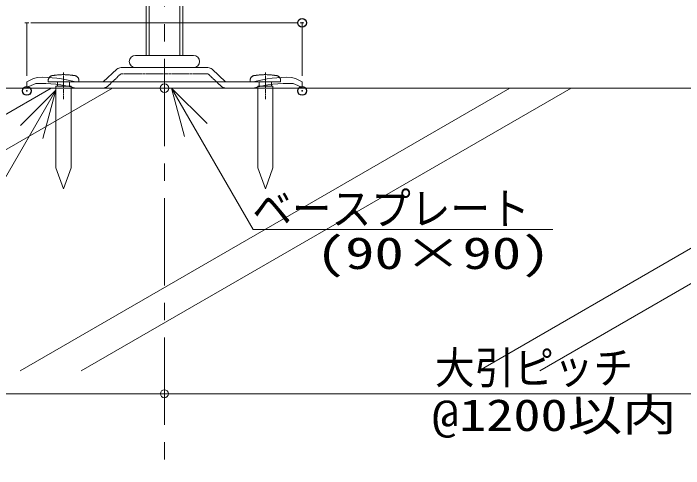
# Model space of a CAD drawing. Units: millimetres, scale not verified. Extents: x -12715 to 12220, y -3398 to 4210.
# Drawn here: x 872 to 1091.2, y 2546 to 2694.9 of the extents above; entities that cross this region are included whole.
import ezdxf
from ezdxf.enums import TextEntityAlignment as Align

# ---------------------------------------------------------------- set-up
doc = ezdxf.new("R2010")
doc.units = ezdxf.units.MM
doc.header["$LTSCALE"] = 5.7
doc.header["$PDMODE"] = 32
doc.header["$PDSIZE"] = 2.85
for name, pattern in [('CHAIN1', [8, 5, -1, 1, -1]), ('DASHED1', [1.8, 1.2, -0.6]), ('LONG_DASHED1', [7, 6, -1])]:
    doc.linetypes.add(name, pattern=pattern)
for name, color, linetype, lineweight in [('0-2_文字', 4, 'Continuous', 9), ('0-3_寸法', 7, 'Continuous', 9), ('0-4_一般', 4, 'Continuous', 9), ('0-6_ビス', 2, 'Continuous', 9), ('0-7_0', 7, 'Continuous', 9), ('0-B_束', 4, 'Continuous', 9)]:
    doc.layers.add(name, color=color, linetype=linetype, lineweight=lineweight)
doc.layers.add('0-8_DEFPOINTS', color=7, linetype='Continuous')
doc.styles.add('ＭＳ ゴシック', font='')
doc.styles.get('ＭＳ ゴシック').set_extended_font_data('MS Gothic')

# ---------------------------------------------------------------- blocks, each defined once
blk = doc.blocks.new('グループ-74-1')
at = {"layer": '0-4_一般'}
for p, q in [((-80, 596), (-80, 652)), ((80, 652), (80, 596))]:
    blk.add_line(p, q, dxfattribs=at)
for points in [[(-184.4, 714.3), (-187.3, 710.8), (-189.8, 707.1), (-192.1, 703.2), (-194.2, 699.2), (-195.9, 695.1), (-197.3, 691), (-198.4, 686.8), (-199.2, 682.7), (-199.7, 678.5), (-200, 674.5), (-200, 672), (-200, 671), (-200, 670.1), (-200, 669.1), (-200, 668.1), (-200, 667.2), (-200, 666.2), (-200, 665.2), (-200, 664.3), (-200, 663.3), (-200, 662.4), (-200, 661.4), (-200, 660.4), (-200, 659.5), (-200, 658.5), (-200, 657.5), (-200, 656.6), (-200, 655.6), (-200, 654.6), (-200, 653.7), (-200, 652.7), (-195.3, 652), (-176.5, 652), (-157.6, 652), (-138.8, 652), (-120, 652), (-101.2, 652), (-82.4, 652), (-63.5, 652)], [(-34.1, 747.3), (-43.5, 746.8), (-52.9, 746.2), (-62.4, 745.5), (-71.8, 744.7), (-81.2, 743.8), (-90.6, 742.7), (-100, 741.6), (-102.1, 741.3), (-104.2, 741.1), (-106.2, 740.8), (-108.3, 740.5), (-110.4, 740.3), (-112.5, 740), (-114.5, 739.7), (-116.6, 739.5), (-118.7, 739.2), (-120.8, 738.9), (-122.8, 738.7), (-124.9, 738.4), (-127, 738.1), (-129.1, 737.9), (-131.1, 737.6), (-133.2, 737.3), (-135.3, 737.1), (-137.4, 736.8), (-139.5, 736.5), (-141.5, 736.3), (-143.6, 736), (-147.1, 735.5), (-151.1, 734.7), (-155.1, 733.5), (-159.1, 732.1), (-163.1, 730.4), (-167, 728.4), (-170.8, 726.2), (-174.5, 723.6), (-178, 720.8), (-181.3, 717.7), (-184.4, 714.3)], [(158.1, 732.5), (154.1, 733.8), (150.1, 734.9), (146.1, 735.7), (143.1, 736.1), (141, 736.4), (138.9, 736.6), (136.9, 736.9), (134.8, 737.1), (132.7, 737.4), (130.6, 737.7), (128.6, 737.9), (126.5, 738.2), (124.4, 738.5), (122.3, 738.7), (120.2, 739), (118.2, 739.3), (116.1, 739.5), (114, 739.8), (111.9, 740.1), (109.9, 740.3), (107.8, 740.6), (105.7, 740.9), (103.6, 741.1), (101.6, 741.4), (97.6, 741.9), (88.2, 743), (78.8, 744), (69.4, 744.9), (60, 745.7), (50.6, 746.4), (41.2, 746.9), (31.8, 747.4), (22.4, 747.7), (12.9, 747.9), (3.5, 748), (-5.9, 748), (-15.3, 747.9), (-24.7, 747.6), (-34.1, 747.3)], [(200, 652), (200, 653), (200, 653.9), (200, 654.9), (200, 655.9), (200, 656.8), (200, 657.8), (200, 658.7), (200, 659.7), (200, 660.7), (200, 661.6), (200, 662.6), (200, 663.6), (200, 664.5), (200, 665.5), (200, 666.4), (200, 667.4), (200, 668.4), (200, 669.3), (200, 670.3), (200, 671.3), (200, 672.2), (199.9, 675.5), (199.6, 679.6), (199, 683.7), (198.1, 687.9), (196.9, 692), (195.5, 696.1), (193.7, 700.2), (191.6, 704.2), (189.2, 708), (186.6, 711.7), (183.7, 715.2), (180.5, 718.5), (177.2, 721.5), (173.6, 724.3), (169.9, 726.8), (166.1, 729), (162.1, 730.9), (158.1, 732.5)], [(-63.5, 652), (-44.7, 652), (-25.9, 652), (-7.1, 652), (11.8, 652), (30.6, 652), (49.4, 652), (68.2, 652), (87.1, 652), (105.9, 652), (124.7, 652), (143.5, 652), (162.4, 652), (181.2, 652), (200, 652), (200, 652)]]:
    blk.add_lwpolyline(points, dxfattribs=at)
blk.add_lwpolyline([(100, 596), (100, -472), (0, -748), (-100, -472), (-100, 596)], close=True, dxfattribs=at)
blk = doc.blocks.new('シンボル-22')
at = {"layer": '0-4_一般'}
blk.add_blockref('グループ-74-1', (0, 0), dxfattribs=at)
blk = doc.blocks.new('グループ-210-1')
at = {"layer": '0-4_一般', "color": 1}
blk.add_point((26152.1, -9981.5), dxfattribs=at)
at = {"layer": '0-6_ビス'}
for p in [(24832.1, -10553.4), (27472.1, -10553.4)]:
    blk.add_blockref('シンボル-22', p, dxfattribs=at)
blk = doc.blocks.new('グループ-379-1')
at = {"layer": '0-B_束'}
for p, q in [((25772.1, -9553.4), (26152.1, -9553.4)), ((26532.1, -9553.4), (26152.1, -9553.4)), ((25583.8, -9713.4), (26152.1, -9713.4)), ((25772.1, -9713.4), (26152.1, -9713.4)), ((26532.1, -9713.4), (26152.1, -9713.4)), ((26720.4, -9713.4), (26152.1, -9713.4)), ((25352.1, -9901.4), (25529, -9735.2)), ((26952.1, -9901.4), (26775.2, -9735.2)), ((24352.1, -9981.4), (24352.1, -9901.4)), ((24992.1, -9901.4), (25352.1, -9901.4)), ((27312.1, -9901.4), (26952.1, -9901.4)), ((27952.1, -9981.4), (27952.1, -9901.4)), ((24352.1, -9981.4), (24992.1, -9981.4)), ((24992.1, -9981.4), (26152.1, -9981.4)), ((27312.1, -9981.4), (26152.1, -9981.4)), ((27952.1, -9981.4), (27312.1, -9981.4))]:
    blk.add_line(p, q, dxfattribs=at)
at = {"layer": '0-B_束', "linetype": 'CHAIN1'}
for p, q in [((24832.1, -10125.4), (24832.1, -9777.4)), ((27472.1, -10125.4), (27472.1, -9777.4))]:
    blk.add_line(p, q, dxfattribs=at)
at = {"layer": '0-B_束', "linetype": 'LONG_DASHED1'}
for p, q in [((25406.9, -9959.7), (25583.8, -9793.4)), ((25583.8, -9793.4), (26152.1, -9793.4)), ((26720.4, -9793.4), (26152.1, -9793.4)), ((26897.3, -9959.7), (26720.4, -9793.4))]:
    blk.add_line(p, q, dxfattribs=at)
at = {"layer": '0-B_束', "linetype": 'DASHED1'}
blk.add_line((25352.1, -9901.4), (26952.1, -9901.4), dxfattribs=at)
at = {"layer": '0-B_束'}
for centre, radius, start, end in [((25772.1, -9633.4), 80, 90, 180), ((26532.1, -9633.4), 80, 0, 90), ((25772.1, -9633.4), 80, 180, 270), ((26532.1, -9633.4), 80, 270, 0), ((25583.8, -9793.4), 80, 90, 133.22853), ((26720.4, -9793.4), 80, 46.77147, 90), ((24576.5, -10232.6), 400, 102.09637, 124.12695), ((24554, -11440.3), 1600, 74.1055, 92.19297), ((27750.3, -11440.3), 1600, 87.80703, 105.8945), ((27727.7, -10232.6), 400, 55.87305, 77.90363), ((24550.5, -10232.6), 320, 104.94806, 128.30284), ((24565.3, -11440.3), 1520, 73.68982, 93.67123), ((27739, -11440.3), 1520, 86.32877, 106.31018), ((27753.8, -10232.6), 320, 51.69716, 75.05194)]:
    blk.add_arc(centre, radius, start, end, dxfattribs=at)
at = {"layer": '0-B_束', "linetype": 'LONG_DASHED1'}
for centre, start, end in [((25352.1, -9901.4), 270, 313.22853), ((26952.1, -9901.4), 226.77147, 270)]:
    blk.add_arc(centre, 80, start, end, dxfattribs=at)
blk = doc.blocks.new('グループ-380-1')
at = {"layer": '0-B_束'}
for p, q in [((25912.1, -5437.8), (25952.1, -5397.8)), ((25952.1, -5397.8), (26352.1, -5397.8)), ((26352.1, -5397.8), (26392.1, -5437.8)), ((25912.1, -5437.8), (26392.1, -5437.8)), ((25912.1, -5437.8), (25912.1, -5841.4)), ((25952.1, -5437.8), (25952.1, -5841.4)), ((26352.1, -5437.8), (26352.1, -5841.4)), ((26392.1, -5437.8), (26392.1, -5841.4)), ((25912.1, -6785.4), (25912.1, -9553.4)), ((25952.1, -6785.4), (25952.1, -9553.4)), ((26352.1, -6785.4), (26352.1, -9553.4)), ((26392.1, -6785.4), (26392.1, -9553.4))]:
    blk.add_line(p, q, dxfattribs=at)
blk.add_blockref('グループ-379-1', (0, 0), dxfattribs=at)
blk = doc.blocks.new('グループ-381-1')
at = {"layer": '0-B_束'}
for p, q in [((25632.1, -6121.4), (25632.1, -6221.4)), ((26672.1, -6121.4), (25632.1, -6121.4)), ((26672.1, -6221.4), (26672.1, -6121.4))]:
    blk.add_line(p, q, dxfattribs=at)
blk = doc.blocks.new('グループ-382-1')
at = {"layer": '0-B_束'}
for p, q in [((25713.4, -6621.4), (25713.4, -6740)), ((25932.7, -6621.4), (25932.7, -6740)), ((26371.5, -6621.4), (26371.5, -6740)), ((26590.9, -6621.4), (26590.9, -6740)), ((25713.4, -6740), (25792.1, -6785.4)), ((26590.9, -6740), (26512.1, -6785.4)), ((26512.1, -6785.4), (25792.1, -6785.4))]:
    blk.add_line(p, q, dxfattribs=at)
for centre, radius, start, end in [((25823, -6550), 219.4, 240.00001, 299.99999), ((26152.1, -6233.6), 551.8, 246.57346, 293.42654), ((26481.2, -6550), 219.4, 240.00001, 299.99999)]:
    blk.add_arc(centre, radius, start, end, dxfattribs=at)
blk = doc.blocks.new('グループ-383-1')
at = {"layer": '0-B_束'}
for p, q in [((24072.1, -6311.4), (24072.1, -6181.4)), ((24084.1, -6181.4), (24072.1, -6181.4)), ((25352.1, -6181.4), (24084.1, -6181.4)), ((24098.1, -6193.4), (24206.1, -6193.4)), ((25352.1, -6221.4), (24150.2, -6221.4)), ((24220.1, -6181.4), (24244.1, -6181.4)), ((24258.1, -6193.4), (24272.1, -6193.4)), ((24272.1, -6193.4), (24272.1, -6221.4)), ((25352.1, -6193.4), (24272.1, -6193.4)), ((25352.1, -6181.4), (25352.1, -6221.4)), ((24142.2, -6291.4), (24142.2, -6229.4)), ((24142.2, -6331.4), (24092.1, -6331.4))]:
    blk.add_line(p, q, dxfattribs=at)
for centre, radius, start, end in [((24086.1, -6187.4), 6, 0, 90), ((24098.1, -6187.4), 6, 180, 270), ((24150.2, -6229.4), 8, 90, 180), ((24206.1, -6187.4), 6, 270, 0), ((24218.1, -6187.4), 6, 90, 180), ((24246.1, -6187.4), 6, 0, 90), ((24258.1, -6187.4), 6, 180, 270), ((24092.1, -6311.4), 20, 180, 270), ((24142.2, -6311.4), 20, 60.20343, 90), ((24142.2, -6311.4), 20, 270, 299.79657)]:
    blk.add_arc(centre, radius, start, end, dxfattribs=at)
at = {"layer": '0-B_束', "linetype": 'DASHED1'}
blk.add_arc((24142.2, -6311.4), 20, 299.79657, 60.20343, dxfattribs=at)
blk = doc.blocks.new('グループ-384-1')
at = {"layer": '0-B_束'}
for p, q in [((26952.1, -6181.4), (26952.1, -6221.4)), ((26952.1, -6181.4), (28220.1, -6181.4)), ((26952.1, -6193.4), (28032.1, -6193.4)), ((26952.1, -6221.4), (28154.1, -6221.4)), ((28046.1, -6193.4), (28032.1, -6193.4)), ((28032.1, -6193.4), (28032.1, -6221.4)), ((28084.1, -6181.4), (28060.1, -6181.4)), ((28206.1, -6193.4), (28098.1, -6193.4)), ((28220.1, -6181.4), (28232.1, -6181.4)), ((28232.1, -6311.4), (28232.1, -6181.4)), ((28162.1, -6291.4), (28162.1, -6229.4)), ((28162.1, -6331.4), (28212.1, -6331.4))]:
    blk.add_line(p, q, dxfattribs=at)
for centre, radius, start, end in [((28046.1, -6187.4), 6, 270, 0), ((28058.1, -6187.4), 6, 90, 180), ((28086.1, -6187.4), 6, 0, 90), ((28098.1, -6187.4), 6, 180, 270), ((28154.1, -6229.4), 8, 0, 90), ((28206.1, -6187.4), 6, 270, 0), ((28218.1, -6187.4), 6, 90, 180), ((28162.1, -6311.4), 20, 90, 119.79657), ((28212.1, -6311.4), 20, 270, 0), ((28162.1, -6311.4), 20, 240.20343, 270)]:
    blk.add_arc(centre, radius, start, end, dxfattribs=at)
at = {"layer": '0-B_束', "linetype": 'DASHED1'}
blk.add_arc((28162.1, -6311.4), 20, 119.79657, 240.20343, dxfattribs=at)
blk = doc.blocks.new('グループ-385-1')
at = {"layer": '0-B_束', "color": 7, "linetype": 'CHAIN1'}
for p, q in [((25632.1, -6285.4), (25632.1, -6385.4)), ((26672.1, -6285.4), (25632.1, -6285.4)), ((26672.1, -6385.4), (26672.1, -6285.4)), ((26672.1, -6385.4), (25632.1, -6385.4))]:
    blk.add_line(p, q, dxfattribs=at)
blk = doc.blocks.new('グループ-386-1')
at = {"layer": '0-B_束', "color": 7, "linetype": 'DASHED1'}
for p, q in [((25912.1, -6785.4), (25912.1, -6121.4)), ((26392.1, -6785.4), (26392.1, -6121.4)), ((25888.1, -6141.4), (25888.1, -6215.4)), ((25918.1, -6141.4), (25888.1, -6141.4)), ((25918.1, -6245.4), (25918.1, -6141.4)), ((26386.1, -6141.4), (26416.1, -6141.4)), ((26386.1, -6245.4), (26386.1, -6141.4)), ((26416.1, -6141.4), (26416.1, -6215.4)), ((24152.1, -6285.4), (25878.1, -6285.4)), ((28152.1, -6285.4), (26426.1, -6285.4))]:
    blk.add_line(p, q, dxfattribs=at)
at = {"layer": '0-B_束'}
for p, q in [((24152.1, -6221.4), (24152.1, -6541.4)), ((24152.1, -6541.4), (24232.1, -6621.4)), ((28152.1, -6541.4), (28072.1, -6621.4)), ((24232.1, -6621.4), (28072.1, -6621.4))]:
    blk.add_line(p, q, dxfattribs=at)
at = {"layer": '0-B_束', "linetype": 'DASHED1'}
for p, q in [((25882.1, -6221.4), (25632.1, -6221.4)), ((26422.1, -6221.4), (27456.1, -6221.4))]:
    blk.add_line(p, q, dxfattribs=at)
at = {"layer": '0-B_束'}
blk.add_lwpolyline([(24152.1, -6221.4), (28152.1, -6221.4), (28152.1, -6541.4)], dxfattribs=at)
at = {"layer": '0-B_束', "linetype": 'DASHED1'}
for centre, start, end in [((25882.1, -6215.4), 270, 360), ((26422.1, -6215.4), 180, 270)]:
    blk.add_arc(centre, 6, start, end, dxfattribs=at)
at = {"layer": '0-B_束', "color": 7, "linetype": 'DASHED1'}
for centre, start, end in [((25878.1, -6245.4), 270, 0), ((26426.1, -6245.4), 180, 270)]:
    blk.add_arc(centre, 40, start, end, dxfattribs=at)
at = {"layer": '0-B_束'}
for name in ['グループ-381-1', 'グループ-383-1', 'グループ-384-1', 'グループ-385-1', 'グループ-382-1']:
    blk.add_blockref(name, (0, 0), dxfattribs=at)
blk = doc.blocks.new('グループ-387-1')
at = {"layer": '0-B_束'}
for p, q in [((25713.4, -5884.3), (25792.1, -5838.8)), ((25792.1, -5838.8), (26152.1, -5838.8)), ((26512.1, -5838.8), (26152.1, -5838.8)), ((26590.9, -5884.3), (26512.1, -5838.8)), ((25713.4, -6073.3), (25713.4, -5884.3)), ((25932.7, -6118.8), (25932.7, -5884.3)), ((26371.5, -6118.8), (26371.5, -5884.3)), ((26590.9, -6073.3), (26590.9, -5884.3)), ((25632.1, -6118.8), (25632.1, -6218.8)), ((26152.1, -6118.8), (25632.1, -6118.8)), ((25713.4, -6073.3), (25792.1, -6118.8)), ((25713.4, -6118.8), (26152.1, -6118.8)), ((26152.1, -6118.8), (26672.1, -6118.8)), ((26590.9, -6118.8), (26152.1, -6118.8)), ((26590.9, -6073.3), (26512.1, -6118.8)), ((26672.1, -6118.8), (26672.1, -6218.8))]:
    blk.add_line(p, q, dxfattribs=at)
for points in [[(26152.1, -6118.8), (25713.4, -6118.8), (26152.1, -6118.8)], [(26152.1, -6118.8), (26590.9, -6118.8), (26152.1, -6118.8)]]:
    blk.add_lwpolyline(points, dxfattribs=at)
for centre, radius, start, end in [((25823, -6074.3), 219.4, 60.00001, 119.99999), ((26152.1, -6390.6), 551.8, 90, 113.42654), ((26152.1, -6390.6), 551.8, 66.57346, 90), ((26481.2, -6074.3), 219.4, 60.00001, 119.99999), ((25823, -5883.3), 219.4, 240.00001, 299.99999), ((26152.1, -5567), 551.8, 246.57346, 270), ((26152.1, -5567), 551.8, 270, 293.42654), ((26481.2, -5883.3), 219.4, 240.00001, 299.99999)]:
    blk.add_arc(centre, radius, start, end, dxfattribs=at)
for name in ['グループ-380-1', 'グループ-386-1']:
    blk.add_blockref(name, (0, 0), dxfattribs=at)
blk = doc.blocks.new('_DOT')
at = {"layer": '0-7_0'}
for p, q in [((-20, 0), (-40, 0)), ((-10, 0), (10, 0))]:
    blk.add_line(p, q, dxfattribs=at)

msp = doc.modelspace()

# ---------------------------------------------------------------- linework, layer by layer
at = {"layer": '0-2_文字'}
for p, q in [((950.426, 2624.23), (923.732, 2670.464)), ((855.719, 2617.57), (885.889, 2669.826)), ((950.426, 2624.23), (1048.407, 2624.23))]:
    msp.add_line(p, q, dxfattribs=at)
for points in [[(927.986, 2654.589), (923.732, 2670.464), (935.354, 2658.843)], [(874.268, 2658.205), (885.889, 2669.826), (881.636, 2653.951)]]:
    msp.add_lwpolyline(points, dxfattribs=at)
at = {"layer": '0-3_寸法'}
for p, q in [((876.389, 2674.526), (876.389, 2691.811)), ((878.893, 2691.811), (963.886, 2691.811)), ((966.389, 2674.526), (966.389, 2691.811))]:
    msp.add_line(p, q, dxfattribs=at)
at = {"layer": '0-3_寸法', "color": 4}
msp.add_line((1176.889, 2570.464), (676.889, 2570.464), dxfattribs=at)
at = {"layer": '0-3_寸法'}
msp.add_circle((921.389, 2570.464), 1.293, dxfattribs=at)
at = {"layer": '0-4_一般', "linetype": 'CHAIN1'}
msp.add_line((921.389, 2816.811), (921.389, 2545.964), dxfattribs=at)
at = {"layer": '0-4_一般', "color": 3}
msp.add_line((1193.952, 2670.464), (661.889, 2670.464), dxfattribs=at)
at = {"layer": '0-4_一般'}
for p, q in [((884.389, 2670.464), (724.175, 2577.964)), ((904.389, 2670.464), (744.175, 2577.964)), ((1034.389, 2670.464), (874.175, 2577.964)), ((1054.389, 2670.464), (894.175, 2577.964)), ((1184.389, 2670.464), (1024.175, 2577.964)), ((1190.983, 2662.724), (1044.175, 2577.964))]:
    msp.add_line(p, q, dxfattribs=at)
at = {"layer": '0-8_DEFPOINTS'}
for p in [(966.389, 2691.811), (876.389, 2669.526), (966.389, 2669.526)]:
    msp.add_point(p, dxfattribs=at)

# ---------------------------------------------------------------- block references
at = {"layer": '0-3_寸法', "xscale": 0.06259308, "yscale": 0.06259308, "rotation": 180}
msp.add_blockref('_DOT', (876.389, 2691.811), dxfattribs=at)
at = {"layer": '0-3_寸法', "xscale": 0.06259308, "yscale": 0.06259308}
msp.add_blockref('_DOT', (966.389, 2691.811), dxfattribs=at)
at = {"layer": '0-6_ビス', "xscale": 0.025, "yscale": 0.025}
msp.add_blockref('グループ-210-1', (267.586, 2920), dxfattribs=at)
at = {"layer": '0-B_束', "xscale": 0.025, "yscale": 0.025}
msp.add_blockref('グループ-387-1', (267.586, 2920), dxfattribs=at)

# ---------------------------------------------------------------- texts
at = {"layer": '0-2_文字', "style": 'ＭＳ ゴシック'}
for s, height, width, p in [('ベースプレート', 10.56, 0.9, (950.117, 2622.59)), ('(90×90)', 10.45, 1.35, (970.885, 2608.127))]:
    msp.add_text(s, height=height, dxfattribs=dict(at, width=width)).set_placement(p, align=Align.BOTTOM_LEFT)
at = {"layer": '0-3_寸法', "color": 4, "style": 'ＭＳ ゴシック'}
for s, height, width, p in [('大引ピッチ', 10.56, 0.9, (1009.863, 2570.521)), ('@1200以内', 10.45, 1.25, (1008.852, 2555.127))]:
    msp.add_text(s, height=height, dxfattribs=dict(at, width=width)).set_placement(p, align=Align.BOTTOM_LEFT)

doc.saveas('drawing.dxf')
